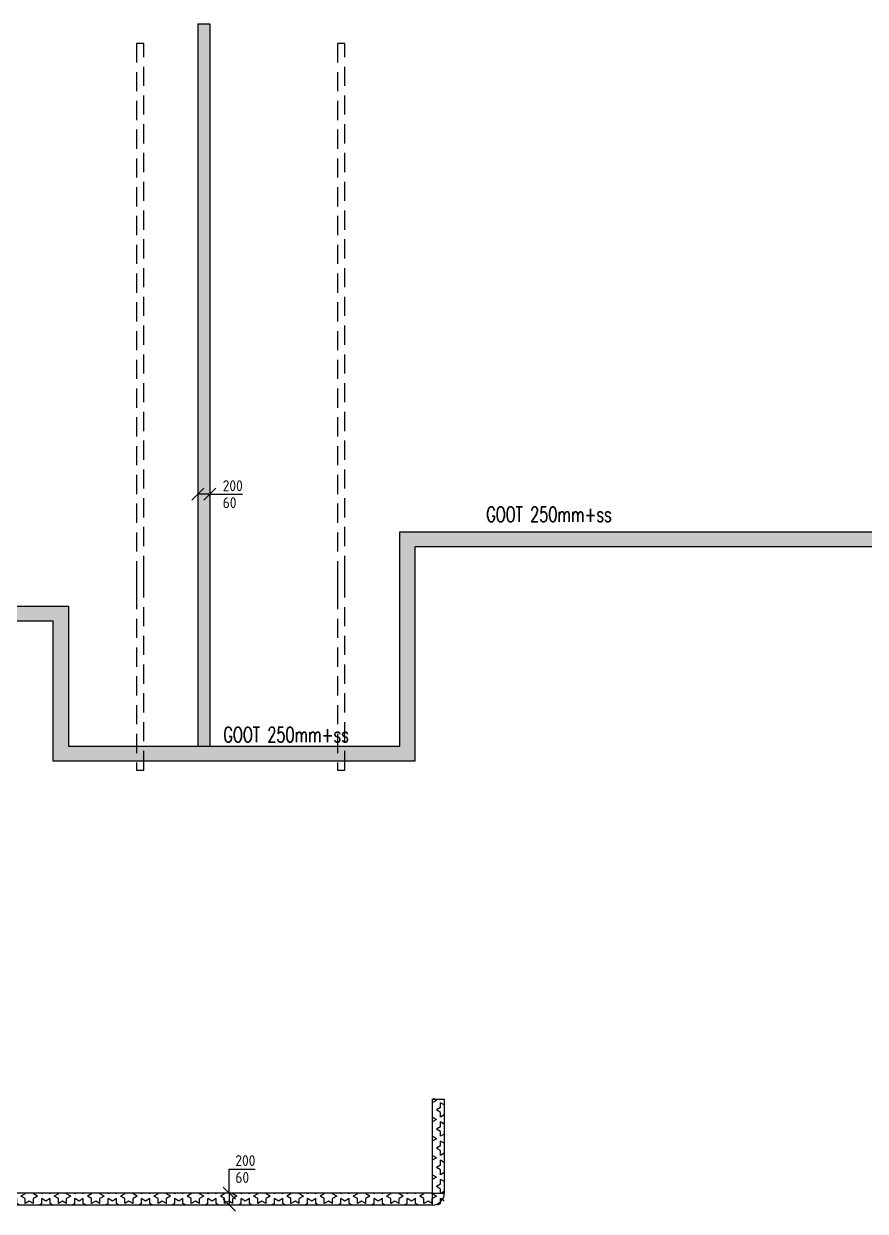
# Model space of a CAD drawing. Header units: millimetres. Extents: x -3262 to 112658, y 0 to 217318.
# Drawn here: x 61335 to 75259, y 60930 to 80588 of the extents above; entities that cross this region are included whole.
import ezdxf

# ---------------------------------------------------------------- set-up
doc = ezdxf.new("R2010")
doc.units = ezdxf.units.MM
doc.header["$LTSCALE"] = 100
doc.linetypes.add('HIDDEN2', pattern=[4.7625, 3.175, -1.5875])
for name, color, linetype in [('EL6131--_ENERGIEBEDR (1996)', 2, 'Continuous'), ('EL6131--_KG_D', 3, 'Continuous'), ('EM6131--_KG', 1, 'Continuous')]:
    doc.layers.add(name, color=color, linetype=linetype)
doc.styles.add('CofelyArial', font='arial.ttf')
doc.styles.add('ROMANS', font='ROMANS', dxfattribs={"width": 0.7})
doc.styles.add('STABICAD-018', font='ISOCP.SHX', dxfattribs={"height": 1.8})

# ---------------------------------------------------------------- blocks, each defined once
blk = doc.blocks.new('*U115')
at = {"color": 0, "linetype": 'Continuous'}
for p, q in [((0, 100, -2730), (1555, 100, -2730)), ((0, -100, -2730), (0, 100, -2730)), ((1555, -100, -2730), (1555, 100, -2730)), ((0, -100, -2730), (1555, -100, -2730))]:
    blk.add_line(p, q, dxfattribs=at)
at = {"color": 1, "style": 'CofelyArial'}
for tag in ['CODE', 'POSITIONCODE', 'SECTIONCODE']:
    blk.add_attdef(tag, (68194, 62795, 2730), '', height=1.8, dxfattribs=at)
blk = doc.blocks.new('*U113')
at = {"color": 0, "linetype": 'Continuous'}
for q in [(-100, -100, -2730), (100, 100, -2730)]:
    blk.add_line((-100, 100, -2730), q, dxfattribs=at)
blk.add_arc((-100, 100, -2730), 200, 270, 0, dxfattribs=at)
at = {"color": 1, "style": 'CofelyArial'}
for tag in ['CODE', 'POSITIONCODE', 'SECTIONCODE']:
    blk.add_attdef(tag, (68194, 61139, 2730), '', height=1.8, dxfattribs=at)
blk = doc.blocks.new('*U114')
at = {"color": 0, "linetype": 'Continuous'}
for p, q in [((0, 100, -2730), (7114, 100, -2730)), ((0, -100, -2730), (0, 100, -2730)), ((7114, -100, -2730), (7114, 100, -2730)), ((0, -100, -2730), (7114, -100, -2730))]:
    blk.add_line(p, q, dxfattribs=at)
at = {"color": 1, "style": 'CofelyArial'}
for tag in ['CODE', 'POSITIONCODE', 'SECTIONCODE']:
    blk.add_attdef(tag, (68094, 61139, 2730), '', height=1.8, dxfattribs=at)
blk = doc.blocks.new('*U116')
at = {"color": 0, "linetype": 'Continuous'}
for p, q in [((0, 0, -2730), (0, 399, -2730)), ((0, 399, -2730), (429, 399, -2730)), ((100, -100, -2730), (-100, 100, -2730)), ((0, 0, -2730), (0, -200, -2730)), ((100, -300, -2730), (-100, -100, -2730))]:
    blk.add_line(p, q, dxfattribs=at)
at = {"color": 0, "linetype": 'Continuous', "style": 'STABICAD-018'}
for s, p in [('200', (100, 449, -2730)), ('60', (100, 169, -2730))]:
    blk.add_text(s, height=180, dxfattribs=at).set_placement(p)
at = {"color": 1, "style": 'CofelyArial'}
blk.add_attdef('CODE', (64736, 61230, 2730), '', height=1.8, dxfattribs=at)
blk = doc.blocks.new('*U117')
at = {"color": 0, "linetype": 'Continuous'}
for p, q in [((0, 100, -2730), (11957, 100, -2730)), ((0, -100, -2730), (0, 100, -2730)), ((11957, -100, -2730), (11957, 100, -2730)), ((0, -100, -2730), (11957, -100, -2730))]:
    blk.add_line(p, q, dxfattribs=at)
at = {"color": 1, "style": 'CofelyArial'}
for tag in ['CODE', 'POSITIONCODE', 'SECTIONCODE']:
    blk.add_attdef(tag, (64314, 80588, 2730), '', height=1.8, dxfattribs=at)
blk = doc.blocks.new('*U118')
at = {"color": 0, "linetype": 'Continuous'}
for p, q in [((-300, -100, -2730), (-100, 100, -2730)), ((0, 0, -2730), (-200, 0, -2730)), ((-100, -100, -2730), (100, 100, -2730)), ((0, 0, -2730), (113, 0, -2730)), ((113, 0, -2730), (542, 0, -2730))]:
    blk.add_line(p, q, dxfattribs=at)
at = {"color": 0, "linetype": 'Continuous', "style": 'STABICAD-018'}
for s, p in [('200', (213, 50, -2730)), ('60', (213, -230, -2730))]:
    blk.add_text(s, height=180, dxfattribs=at).set_placement(p)
at = {"color": 1, "style": 'CofelyArial'}
blk.add_attdef('CODE', (64414, 72800, 2730), '', height=1.8, dxfattribs=at)

msp = doc.modelspace()

# ---------------------------------------------------------------- hatches: boundary and pattern name
at = {"layer": 'EL6131--_ENERGIEBEDR (1996)', "linetype": 'Continuous'}
h = msp.add_hatch(dxfattribs=at)
h.set_pattern_fill('STARS', color=1, scale=25)
h.set_pattern_definition([(0, (-20323.95, -46870.38), (0, 137.48153), [79.375, -79.375]), (60, (-20323.95, -46870.38), (-119.0625, 68.74077), [79.375, -79.375]), (120, (-20284.27, -46801.64), (-119.0625, -68.74077), [79.375, -79.375])])
h.paths.add_polyline_path([(64214, 68631), (64414, 68631), (64414, 80588), (64214, 80588)])
h = msp.add_hatch(dxfattribs=at)
h.set_pattern_fill('EARTH', color=1, scale=25)
h.paths.add_polyline_path([(60980, 70947), (62074, 70947), (62074, 68631), (67557, 68631), (67557, 72179), (99881, 72179), (99881, 71929), (67807, 71929), (67807, 68381), (61824, 68381), (61824, 70697), (60980, 70697)])
h = msp.add_hatch(dxfattribs=at)
h.set_pattern_fill('STARS', color=1, scale=25, angle=90)
h.set_pattern_definition([(90, (102739.24, 47089.16), (-137.48153, 8e-15), [79.375, -79.375]), (150, (102739.24, 47089.16), (-68.74077, -119.0625), [79.375, -79.375]), (210, (102670.5, 47128.85), (68.74077, -119.0625), [79.375, -79.375])])
h.paths.add_polyline_path([(68294, 61030), (68294, 62795), (68094, 62795), (68094, 61230), (60980, 61230), (60980, 61030)])

# ---------------------------------------------------------------- linework, layer by layer
at = {"layer": 'EL6131--_ENERGIEBEDR (1996)', "color": 2, "linetype": 'HIDDEN2'}
for points in [[(63320, 71214), (63320, 71464), (63320, 80264), (63200, 80264), (63200, 71464), (63200, 71214), (63200, 68234), (63320, 68234)], [(66645, 71214), (66645, 71464), (66645, 80264), (66525, 80264), (66525, 71464), (66525, 71214), (66525, 68234), (66645, 68234)]]:
    msp.add_lwpolyline(points, close=True, dxfattribs=at)
at = {"layer": 'EL6131--_ENERGIEBEDR (1996)'}
msp.add_lwpolyline([(60980, 70947), (62074, 70947), (62074, 68631), (67557, 68631), (67557, 72179), (99881, 72179), (99881, 71929), (67807, 71929), (67807, 68381), (61824, 68381), (61824, 70697), (60980, 70697)], close=True, dxfattribs=at)

# ---------------------------------------------------------------- block references
at = {"layer": 'EL6131--_KG_D', "linetype": 'Continuous'}
for name, p, rotation in [('*U117', (64314, 80588, 2730), 270), ('*U115', (68194, 62785, 2730), 270), ('*U114', (68094, 61130, 2730), 180)]:
    msp.add_blockref(name, p, dxfattribs=dict(at, rotation=rotation))
msp.add_blockref('*U113', (68194, 61130, 2730), dxfattribs=at)
at = {"layer": 'EM6131--_KG', "linetype": 'Continuous'}
for name, p in [('*U118', (64414, 72800, 2730)), ('*U116', (64736, 61230, 2730))]:
    msp.add_blockref(name, p, dxfattribs=at)

# ---------------------------------------------------------------- texts
at = {"layer": 'EL6131--_ENERGIEBEDR (1996)', "color": 1, "linetype": 'Continuous', "style": 'ROMANS', "width": 0.7}
for p in [(68987, 72342), (64638, 68695)]:
    msp.add_text('GOOT 250mm+ss', height=250, dxfattribs=at).set_placement(p)

doc.saveas('drawing.dxf')
